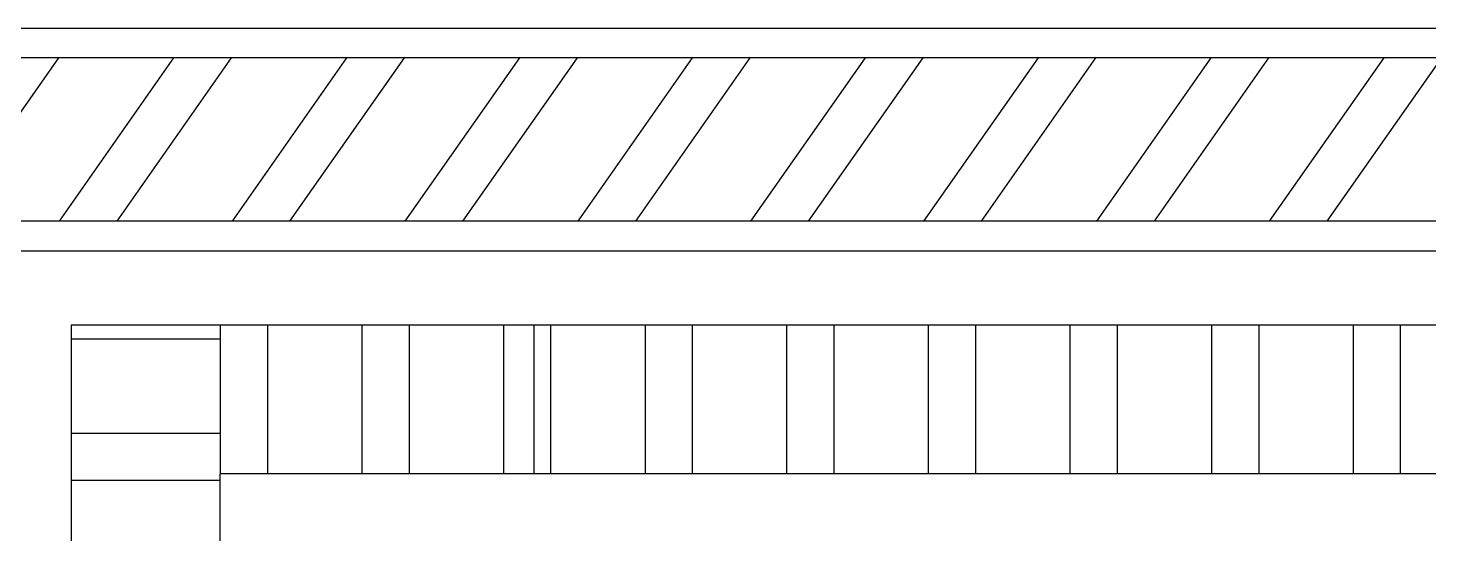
# Model space of a CAD drawing. Header units: millimetres. Extents: x -10849 to 51582, y -14593 to 28921.
# Drawn here: x 34087 to 35029, y 22072 to 22412 of the extents above; entities that cross this region are included whole.
import ezdxf

# ---------------------------------------------------------------- set-up
doc = ezdxf.new("R2010")
doc.units = ezdxf.units.MM

msp = doc.modelspace()

# ---------------------------------------------------------------- hatches: boundary and pattern name
h = msp.add_hatch()
h.set_pattern_fill('ANSI32', color=256, scale=10, angle=10)
h.set_pattern_definition([(55, (31475.16, 37951.35), (-78.02423, 54.63316), []), (55, (31519.38, 37959.15), (-78.02423, 54.63316), [])])
h.paths.add_polyline_path([(35424.3, 22282.48), (35424.3, 22392.48), (32824.3, 22392.48), (32824.3, 22282.48)])
h.paths.add_polyline_path([(35424.3, 20532.48), (35424.3, 20642.48), (32824.3, 20642.48), (32824.3, 20532.48)])
h = msp.add_hatch()
h.set_pattern_fill('ANSI32', color=256, scale=10, angle=-45)
h.set_pattern_definition([(360, (31263.86, 37951.35), (2e-14, 95.25), []), (360, (31295.61, 37919.6), (2e-14, 95.25), [])])
h.paths.add_polyline_path([(34216.18, 20712.47), (34216.18, 20812.47), (34216.18, 22112.5), (34216.18, 22212.5), (34116.18, 22212.5), (34116.18, 20712.47)])
h = msp.add_hatch()
h.set_pattern_fill('ANSI32', color=256, scale=10, angle=45)
h.set_pattern_definition([(90, (31263.86, 37951.35), (-95.25, 2e-14), []), (90, (31295.61, 37983.1), (-95.25, 2e-14), [])])
h.paths.add_polyline_path([(35274.3, 22112.5), (35274.3, 22212.5), (34216.18, 22212.5), (34216.18, 22112.5)])
h.paths.add_polyline_path([(35274.3, 20712.47), (35274.3, 20812.47), (34216.18, 20812.47), (34216.18, 20712.47)])

# ---------------------------------------------------------------- linework, layer by layer
at = {"color": 240, "true_color": 0xed1f24}
for points in [[(32674.3, 21987.46), (32674.3, 22412.48), (35574.3, 22412.48), (35574.3, 20512.48)], [(32824.3, 21987.46), (32824.3, 22262.48), (35424.3, 22262.48), (35424.3, 20662.48)]]:
    msp.add_lwpolyline(points, dxfattribs=at)
for points in [[(35424.3, 22392.48), (32824.3, 22392.48)], [(35424.3, 22282.48), (32824.3, 22282.48)], [(35274.3, 22212.5), (34116.18, 22212.5), (34116.18, 20712.47), (35274.3, 20712.47)], [(34427.47, 22212.5), (34427.47, 22112.5)], [(35274.3, 22112.5), (34216.18, 22112.5), (34216.18, 20812.47), (35274.3, 20812.47)]]:
    msp.add_lwpolyline(points)

doc.saveas('drawing.dxf')
